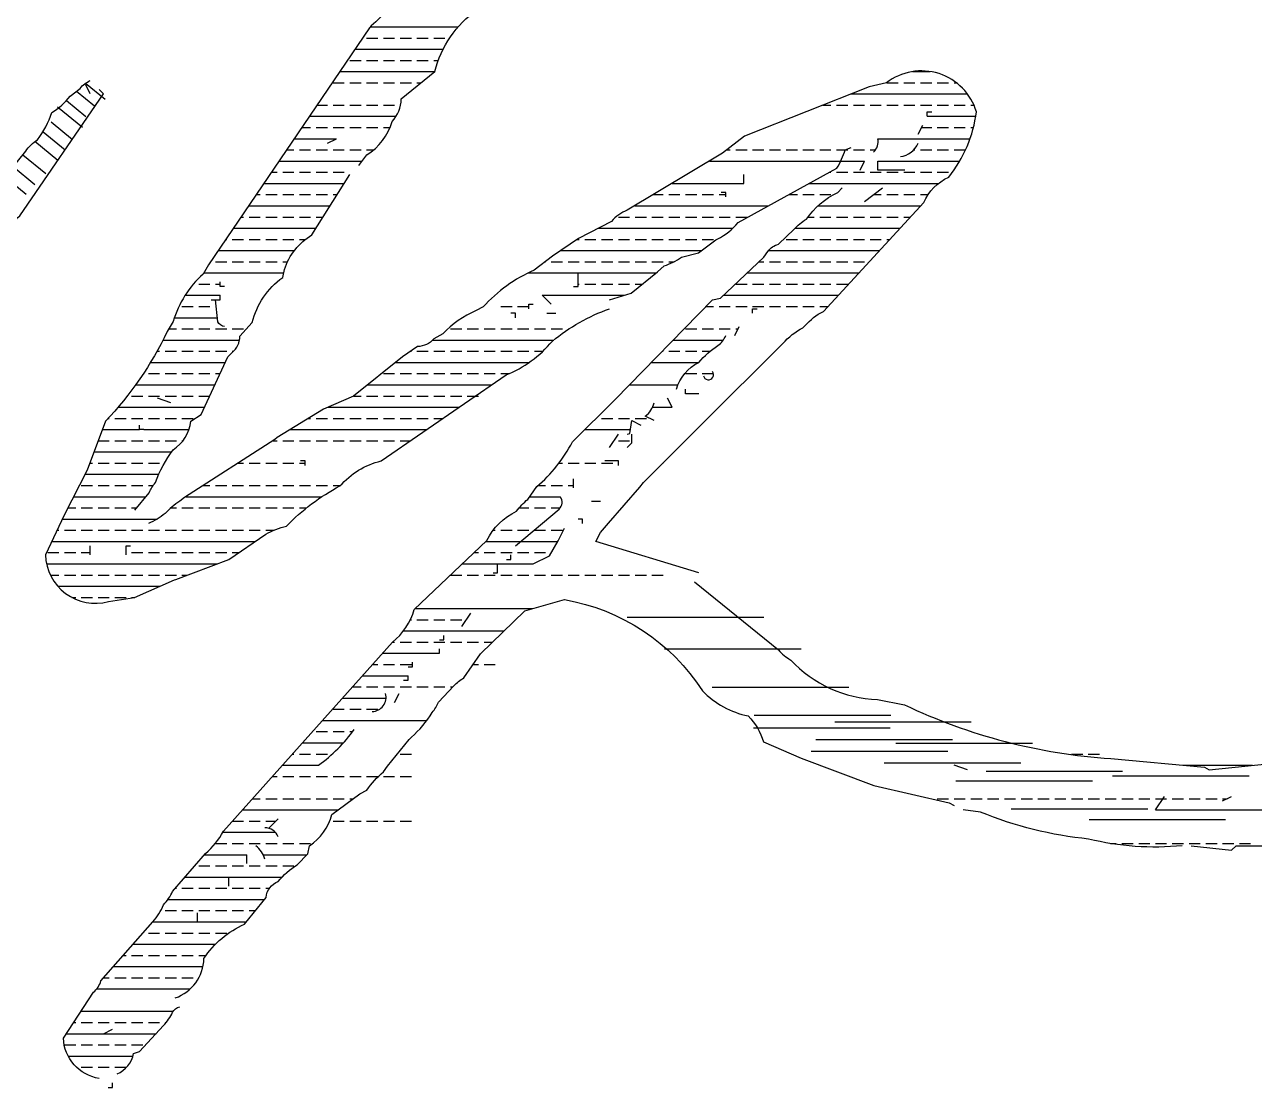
# Model space of a CAD drawing. Header units: millimetres. Extents: x 127 to 2034, y 513 to 812.
# Drawn here: x 1879.712 to 1882.459, y 550.826 to 553.201 of the extents above; entities that cross this region are included whole.
import ezdxf

# ---------------------------------------------------------------- set-up
doc = ezdxf.new("R2010")
doc.units = ezdxf.units.MM

msp = doc.modelspace()

# ---------------------------------------------------------------- linework, layer by layer
at = {"linetype": 'Continuous'}
for p, q in [((1880.4838, 553.1963), (1880.6803, 553.1963)), ((1880.4758, 553.1713), (1880.5008, 553.1713)), ((1880.5133, 553.1713), (1880.5383, 553.1713)), ((1880.5508, 553.1713), (1880.5758, 553.1713)), ((1880.5883, 553.1713), (1880.6133, 553.1713)), ((1880.6258, 553.1713), (1880.6508, 553.1713)), ((1880.4497, 553.1463), (1880.6468, 553.1463)), ((1880.4383, 553.1213), (1880.4633, 553.1213)), ((1880.4758, 553.1213), (1880.5008, 553.1213)), ((1880.5133, 553.1213), (1880.5383, 553.1213)), ((1880.5508, 553.1213), (1880.5758, 553.1213)), ((1880.5883, 553.1213), (1880.6133, 553.1213)), ((1880.6258, 553.1213), (1880.6359, 553.1213)), ((1880.4157, 553.0963), (1880.6283, 553.0963)), ((1881.6957, 553.0963), (1881.7353, 553.0963)), ((1879.828, 553.0527), (1879.8675, 553.0201)), ((1879.8481, 553.0705), (1879.8916, 553.0346)), ((1880.4008, 553.0713), (1880.4258, 553.0713)), ((1880.4383, 553.0713), (1880.4633, 553.0713)), ((1880.4758, 553.0713), (1880.5008, 553.0713)), ((1880.5133, 553.0713), (1880.5383, 553.0713)), ((1880.5508, 553.0713), (1880.5758, 553.0713)), ((1880.5883, 553.0713), (1880.5975, 553.0713)), ((1881.6383, 553.0713), (1881.6633, 553.0713)), ((1881.6758, 553.0713), (1881.7008, 553.0713)), ((1881.7133, 553.0713), (1881.7383, 553.0713)), ((1881.7508, 553.0713), (1881.7758, 553.0713)), ((1881.7883, 553.0713), (1881.7936, 553.0713)), ((1879.805, 553.0316), (1879.8482, 552.996)), ((1881.5582, 553.0463), (1881.8182, 553.0463)), ((1879.7854, 553.0177), (1879.8409, 552.9719)), ((1880.3648, 553.0213), (1880.3883, 553.0213)), ((1880.4008, 553.0213), (1880.4258, 553.0213)), ((1880.4383, 553.0213), (1880.4633, 553.0213)), ((1880.4758, 553.0213), (1880.5008, 553.0213)), ((1880.5133, 553.0213), (1880.5383, 553.0213)), ((1880.5508, 553.0213), (1880.5516, 553.0213)), ((1881.4949, 553.0213), (1881.5133, 553.0213)), ((1881.5258, 553.0213), (1881.5508, 553.0213)), ((1881.5633, 553.0213), (1881.5883, 553.0213)), ((1881.6008, 553.0213), (1881.6258, 553.0213)), ((1881.6383, 553.0213), (1881.6633, 553.0213)), ((1881.6758, 553.0213), (1881.7008, 553.0213)), ((1881.7133, 553.0213), (1881.7383, 553.0213)), ((1881.7508, 553.0213), (1881.7758, 553.0213)), ((1881.7883, 553.0213), (1881.8133, 553.0213)), ((1881.8258, 553.0213), (1881.8328, 553.0213)), ((1879.7709, 552.984), (1879.8184, 552.9448)), ((1880.3309, 552.9713), (1880.3508, 552.9713)), ((1880.3478, 552.9963), (1880.5417, 552.9963)), ((1880.3633, 552.9713), (1880.3883, 552.9713)), ((1880.4008, 552.9713), (1880.4258, 552.9713)), ((1880.4383, 552.9713), (1880.4633, 552.9713)), ((1880.4758, 552.9713), (1880.5008, 552.9713)), ((1880.5133, 552.9713), (1880.5281, 552.9713)), ((1881.7158, 552.9713), (1881.7383, 552.9713)), ((1881.7283, 552.9963), (1881.8368, 552.9963)), ((1881.7508, 552.9713), (1881.7758, 552.9713)), ((1881.7883, 552.9713), (1881.8133, 552.9713)), ((1881.8258, 552.9713), (1881.8316, 552.9713)), ((1879.7529, 552.962), (1879.8023, 552.9213)), ((1880.3139, 552.9463), (1880.4083, 552.9463)), ((1881.6183, 552.9463), (1881.824, 552.9463)), ((1879.7347, 552.9406), (1879.7863, 552.898)), ((1880.2969, 552.9213), (1880.3133, 552.9213)), ((1880.3258, 552.9213), (1880.3508, 552.9213)), ((1880.3633, 552.9213), (1880.3883, 552.9213)), ((1880.4008, 552.9213), (1880.4258, 552.9213)), ((1880.4383, 552.9213), (1880.4633, 552.9213)), ((1880.4758, 552.9213), (1880.4915, 552.9213)), ((1881.2804, 552.9213), (1881.2883, 552.9213)), ((1881.3008, 552.9213), (1881.3258, 552.9213)), ((1881.3383, 552.9213), (1881.3633, 552.9213)), ((1881.3758, 552.9213), (1881.4008, 552.9213)), ((1881.4133, 552.9213), (1881.4383, 552.9213)), ((1881.4508, 552.9213), (1881.4758, 552.9213)), ((1881.4883, 552.9213), (1881.5133, 552.9213)), ((1881.5258, 552.9213), (1881.5508, 552.9213)), ((1881.5633, 552.9213), (1881.5883, 552.9213)), ((1881.6008, 552.9213), (1881.6127, 552.9213)), ((1881.6981, 552.9213), (1881.7008, 552.9213)), ((1881.7133, 552.9213), (1881.7383, 552.9213)), ((1881.7508, 552.9213), (1881.7758, 552.9213)), ((1881.7883, 552.9213), (1881.8133, 552.9213)), ((1879.7079, 552.9103), (1879.7589, 552.8682)), ((1880.2799, 552.8963), (1880.4658, 552.8963)), ((1881.2416, 552.8963), (1881.5883, 552.8963)), ((1881.6183, 552.8963), (1881.8009, 552.8963)), ((1879.6683, 552.8614), (1879.7154, 552.8224)), ((1879.6865, 552.8839), (1879.7347, 552.8441)), ((1880.263, 552.8713), (1880.2758, 552.8713)), ((1880.2883, 552.8713), (1880.3133, 552.8713)), ((1880.3258, 552.8713), (1880.3508, 552.8713)), ((1880.3633, 552.8713), (1880.3883, 552.8713)), ((1880.4008, 552.8713), (1880.4258, 552.8713)), ((1881.5099, 552.8713), (1881.5133, 552.8713)), ((1881.5258, 552.8713), (1881.5508, 552.8713)), ((1881.5633, 552.8713), (1881.5883, 552.8713)), ((1881.6008, 552.8713), (1881.6258, 552.8713)), ((1881.6383, 552.8713), (1881.6633, 552.8713)), ((1881.6758, 552.8713), (1881.7008, 552.8713)), ((1881.7133, 552.8713), (1881.7383, 552.8713)), ((1881.7508, 552.8713), (1881.7758, 552.8713)), ((1880.246, 552.8463), (1880.4257, 552.8463)), ((1881.1583, 552.8463), (1881.3183, 552.8463)), ((1881.4646, 552.8463), (1881.7537, 552.8463)), ((1880.229, 552.8213), (1880.2383, 552.8213)), ((1880.2508, 552.8213), (1880.2758, 552.8213)), ((1880.2883, 552.8213), (1880.3133, 552.8213)), ((1880.3258, 552.8213), (1880.3508, 552.8213)), ((1880.3633, 552.8213), (1880.3883, 552.8213)), ((1880.4008, 552.8213), (1880.4099, 552.8213)), ((1881.1166, 552.8213), (1881.1383, 552.8213)), ((1881.1508, 552.8213), (1881.1758, 552.8213)), ((1881.1883, 552.8213), (1881.2133, 552.8213)), ((1881.2258, 552.8213), (1881.2508, 552.8213)), ((1881.2633, 552.8213), (1881.2783, 552.8213)), ((1881.4192, 552.8213), (1881.4383, 552.8213)), ((1881.4508, 552.8213), (1881.4758, 552.8213)), ((1881.4883, 552.8213), (1881.5133, 552.8213)), ((1881.6083, 552.8213), (1881.6258, 552.8213)), ((1881.6383, 552.8213), (1881.6633, 552.8213)), ((1881.6758, 552.8213), (1881.7008, 552.8213)), ((1881.7133, 552.8213), (1881.7305, 552.8213)), ((1880.212, 552.7963), (1880.3942, 552.7963)), ((1881.0749, 552.7963), (1881.3738, 552.7963)), ((1881.4844, 552.7963), (1881.7138, 552.7963)), ((1880.1951, 552.7713), (1880.2008, 552.7713)), ((1880.2133, 552.7713), (1880.2383, 552.7713)), ((1880.2508, 552.7713), (1880.2758, 552.7713)), ((1880.2883, 552.7713), (1880.3133, 552.7713)), ((1880.3258, 552.7713), (1880.3508, 552.7713)), ((1880.3633, 552.7713), (1880.3784, 552.7713)), ((1881.0383, 552.7713), (1881.0633, 552.7713)), ((1881.0758, 552.7713), (1881.1008, 552.7713)), ((1881.1133, 552.7713), (1881.1383, 552.7713)), ((1881.1508, 552.7713), (1881.1758, 552.7713)), ((1881.1883, 552.7713), (1881.2133, 552.7713)), ((1881.2258, 552.7713), (1881.2508, 552.7713)), ((1881.2633, 552.7713), (1881.2883, 552.7713)), ((1881.3008, 552.7713), (1881.3258, 552.7713)), ((1881.4619, 552.7713), (1881.4758, 552.7713)), ((1881.4883, 552.7713), (1881.5133, 552.7713)), ((1881.5258, 552.7713), (1881.5508, 552.7713)), ((1881.5633, 552.7713), (1881.5883, 552.7713)), ((1881.6008, 552.7713), (1881.6258, 552.7713)), ((1881.6383, 552.7713), (1881.6633, 552.7713)), ((1881.6758, 552.7713), (1881.6908, 552.7713)), ((1880.1781, 552.7463), (1880.3627, 552.7463)), ((1880.9941, 552.7463), (1881.2941, 552.7463)), ((1881.433, 552.7463), (1881.6677, 552.7463)), ((1880.1441, 552.6963), (1880.3145, 552.6963)), ((1880.1611, 552.7213), (1880.1633, 552.7213)), ((1880.1758, 552.7213), (1880.2008, 552.7213)), ((1880.2133, 552.7213), (1880.2383, 552.7213)), ((1880.2508, 552.7213), (1880.2758, 552.7213)), ((1880.2883, 552.7213), (1880.3133, 552.7213)), ((1880.3258, 552.7213), (1880.339, 552.7213)), ((1880.9093, 552.6963), (1881.2242, 552.6963)), ((1880.9463, 552.7213), (1880.9508, 552.7213)), ((1880.9633, 552.7213), (1880.9883, 552.7213)), ((1881.0008, 552.7213), (1881.0258, 552.7213)), ((1881.0383, 552.7213), (1881.0633, 552.7213)), ((1881.0758, 552.7213), (1881.1008, 552.7213)), ((1881.1133, 552.7213), (1881.1383, 552.7213)), ((1881.1508, 552.7213), (1881.1758, 552.7213)), ((1881.1883, 552.7213), (1881.2133, 552.7213)), ((1881.2258, 552.7213), (1881.2508, 552.7213)), ((1881.3738, 552.6963), (1881.6217, 552.6963)), ((1881.4133, 552.7213), (1881.4383, 552.7213)), ((1881.4508, 552.7213), (1881.4758, 552.7213)), ((1881.4883, 552.7213), (1881.5133, 552.7213)), ((1881.5258, 552.7213), (1881.5508, 552.7213)), ((1881.5633, 552.7213), (1881.5883, 552.7213)), ((1881.6008, 552.7213), (1881.6258, 552.7213)), ((1881.6383, 552.7213), (1881.6447, 552.7213)), ((1880.1383, 552.6713), (1880.1633, 552.6713)), ((1880.1758, 552.6713), (1880.2008, 552.6713)), ((1880.2133, 552.6713), (1880.2383, 552.6713)), ((1880.2508, 552.6713), (1880.2758, 552.6713)), ((1880.2883, 552.6713), (1880.2991, 552.6713)), ((1880.8747, 552.6713), (1880.8758, 552.6713)), ((1880.8883, 552.6713), (1880.9133, 552.6713)), ((1880.9258, 552.6713), (1880.9508, 552.6713)), ((1880.9633, 552.6713), (1880.9883, 552.6713)), ((1881.0008, 552.6713), (1881.0258, 552.6713)), ((1881.0383, 552.6713), (1881.0633, 552.6713)), ((1881.0758, 552.6713), (1881.1008, 552.6713)), ((1881.1133, 552.6713), (1881.1383, 552.6713)), ((1881.1508, 552.6713), (1881.1627, 552.6713)), ((1881.3526, 552.6713), (1881.3633, 552.6713)), ((1881.3758, 552.6713), (1881.4008, 552.6713)), ((1881.4133, 552.6713), (1881.4383, 552.6713)), ((1881.4508, 552.6713), (1881.4758, 552.6713)), ((1881.4883, 552.6713), (1881.5133, 552.6713)), ((1881.5258, 552.6713), (1881.5508, 552.6713)), ((1881.5633, 552.6713), (1881.5883, 552.6713)), ((1880.1122, 552.6463), (1880.2905, 552.6463)), ((1880.8371, 552.6463), (1881.1227, 552.6463)), ((1881.326, 552.6463), (1881.5756, 552.6463)), ((1880.1008, 552.6213), (1880.1258, 552.6213)), ((1880.1383, 552.6213), (1880.1483, 552.6213)), ((1880.9483, 552.6213), (1880.9508, 552.6213)), ((1880.9633, 552.6213), (1880.9883, 552.6213)), ((1881.0008, 552.6213), (1881.0258, 552.6213)), ((1881.0383, 552.6213), (1881.0633, 552.6213)), ((1881.0758, 552.6213), (1881.092, 552.6213)), ((1881.3008, 552.6213), (1881.3258, 552.6213)), ((1881.3383, 552.6213), (1881.3633, 552.6213)), ((1881.3758, 552.6213), (1881.4008, 552.6213)), ((1881.4133, 552.6213), (1881.4383, 552.6213)), ((1881.4508, 552.6213), (1881.4758, 552.6213)), ((1881.4883, 552.6213), (1881.5133, 552.6213)), ((1881.5258, 552.6213), (1881.5508, 552.6213)), ((1880.0702, 552.5963), (1880.1483, 552.5963)), ((1880.8683, 552.5963), (1881.0517, 552.5963)), ((1881.2727, 552.5963), (1881.5295, 552.5963)), ((1880.0633, 552.5713), (1880.0883, 552.5713)), ((1880.1008, 552.5713), (1880.1258, 552.5713)), ((1880.1383, 552.5713), (1880.1397, 552.5713)), ((1880.7758, 552.5713), (1880.8008, 552.5713)), ((1880.8133, 552.5713), (1880.8383, 552.5713)), ((1881.2336, 552.5713), (1881.2508, 552.5713)), ((1881.2633, 552.5713), (1881.2883, 552.5713)), ((1881.3008, 552.5713), (1881.3258, 552.5713)), ((1881.3383, 552.5713), (1881.3633, 552.5713)), ((1881.3758, 552.5713), (1881.4008, 552.5713)), ((1881.4133, 552.5713), (1881.4383, 552.5713)), ((1881.4508, 552.5713), (1881.4758, 552.5713)), ((1881.4883, 552.5713), (1881.5064, 552.5713)), ((1880.0464, 552.5463), (1880.1422, 552.5463)), ((1880.0339, 552.5213), (1880.0508, 552.5213)), ((1880.0633, 552.5213), (1880.0883, 552.5213)), ((1880.1008, 552.5213), (1880.1258, 552.5213)), ((1880.1383, 552.5213), (1880.1633, 552.5213)), ((1880.1758, 552.5213), (1880.2008, 552.5213)), ((1880.6633, 552.5213), (1880.6883, 552.5213)), ((1880.7008, 552.5213), (1880.7258, 552.5213)), ((1880.7383, 552.5213), (1880.7633, 552.5213)), ((1880.7758, 552.5213), (1880.8008, 552.5213)), ((1880.8133, 552.5213), (1880.8383, 552.5213)), ((1880.8508, 552.5213), (1880.8758, 552.5213)), ((1880.8883, 552.5213), (1880.9133, 552.5213)), ((1880.9258, 552.5213), (1880.9281, 552.5213)), ((1881.1883, 552.5213), (1881.2133, 552.5213)), ((1881.2258, 552.5213), (1881.2508, 552.5213)), ((1881.2633, 552.5213), (1881.2883, 552.5213)), ((1881.3008, 552.5213), (1881.3058, 552.5213)), ((1880.0208, 552.4963), (1880.1918, 552.4963)), ((1880.6234, 552.4963), (1880.8938, 552.4963)), ((1881.1603, 552.4963), (1881.2726, 552.4963)), ((1880.0074, 552.4713), (1880.0133, 552.4713)), ((1880.0258, 552.4713), (1880.0508, 552.4713)), ((1880.0633, 552.4713), (1880.0883, 552.4713)), ((1880.1008, 552.4713), (1880.1258, 552.4713)), ((1880.1383, 552.4713), (1880.1633, 552.4713)), ((1880.1758, 552.4713), (1880.1784, 552.4713)), ((1880.5742, 552.4713), (1880.5758, 552.4713)), ((1880.5883, 552.4713), (1880.6133, 552.4713)), ((1880.6258, 552.4713), (1880.6508, 552.4713)), ((1880.6633, 552.4713), (1880.6883, 552.4713)), ((1880.7008, 552.4713), (1880.7258, 552.4713)), ((1880.7383, 552.4713), (1880.7633, 552.4713)), ((1880.7758, 552.4713), (1880.8008, 552.4713)), ((1880.8133, 552.4713), (1880.8383, 552.4713)), ((1880.8508, 552.4713), (1880.8696, 552.4713)), ((1881.1358, 552.4713), (1881.1383, 552.4713)), ((1881.1508, 552.4713), (1881.1758, 552.4713)), ((1881.1883, 552.4713), (1881.2133, 552.4713)), ((1881.2258, 552.4713), (1881.2431, 552.4713)), ((1879.9883, 552.4213), (1880.0133, 552.4213)), ((1879.9928, 552.4463), (1880.16, 552.4463)), ((1880.0258, 552.4213), (1880.0508, 552.4213)), ((1880.0633, 552.4213), (1880.0883, 552.4213)), ((1880.1008, 552.4213), (1880.1258, 552.4213)), ((1880.1383, 552.4213), (1880.1484, 552.4213)), ((1880.5133, 552.4213), (1880.5383, 552.4213)), ((1880.5403, 552.4463), (1880.8389, 552.4463)), ((1880.5508, 552.4213), (1880.5758, 552.4213)), ((1880.5883, 552.4213), (1880.6133, 552.4213)), ((1880.6258, 552.4213), (1880.6508, 552.4213)), ((1880.6633, 552.4213), (1880.6883, 552.4213)), ((1880.7008, 552.4213), (1880.7258, 552.4213)), ((1880.7383, 552.4213), (1880.7633, 552.4213)), ((1880.7758, 552.4213), (1880.7943, 552.4213)), ((1881.1114, 552.4463), (1881.2183, 552.4463)), ((1881.1883, 552.4213), (1881.2133, 552.4213)), ((1881.2258, 552.4213), (1881.2506, 552.4213)), ((1879.9598, 552.3963), (1880.1368, 552.3963)), ((1880.4783, 552.3963), (1880.7553, 552.3963)), ((1881.0625, 552.3963), (1881.1716, 552.3963)), ((1879.9508, 552.3713), (1879.9758, 552.3713)), ((1879.9883, 552.3713), (1880.0133, 552.3713)), ((1880.0258, 552.3713), (1880.0508, 552.3713)), ((1880.0633, 552.3713), (1880.0883, 552.3713)), ((1880.1008, 552.3713), (1880.1252, 552.3713)), ((1880.4474, 552.3713), (1880.4633, 552.3713)), ((1880.4758, 552.3713), (1880.5008, 552.3713)), ((1880.5133, 552.3713), (1880.5383, 552.3713)), ((1880.5508, 552.3713), (1880.5758, 552.3713)), ((1880.5883, 552.3713), (1880.6133, 552.3713)), ((1880.6258, 552.3713), (1880.6508, 552.3713)), ((1880.6633, 552.3713), (1880.6883, 552.3713)), ((1880.7008, 552.3713), (1880.7258, 552.3713)), ((1879.9208, 552.3463), (1880.1137, 552.3463)), ((1880.3902, 552.3463), (1880.6826, 552.3463)), ((1881.1149, 552.3463), (1881.1583, 552.3463)), ((1879.8988, 552.3213), (1879.9008, 552.3213)), ((1879.9133, 552.3213), (1879.9383, 552.3213)), ((1879.9508, 552.3213), (1879.9758, 552.3213)), ((1879.9883, 552.3213), (1880.0133, 552.3213)), ((1880.0258, 552.3213), (1880.0508, 552.3213)), ((1880.0633, 552.3213), (1880.0883, 552.3213)), ((1880.3459, 552.3213), (1880.3508, 552.3213)), ((1880.3633, 552.3213), (1880.3883, 552.3213)), ((1880.4008, 552.3213), (1880.4258, 552.3213)), ((1880.4383, 552.3213), (1880.4633, 552.3213)), ((1880.4758, 552.3213), (1880.5008, 552.3213)), ((1880.5133, 552.3213), (1880.5383, 552.3213)), ((1880.5508, 552.3213), (1880.5758, 552.3213)), ((1880.5883, 552.3213), (1880.6133, 552.3213)), ((1880.6258, 552.3213), (1880.6463, 552.3213)), ((1880.9883, 552.3213), (1880.9883, 552.3213)), ((1881.0008, 552.3213), (1881.0258, 552.3213)), ((1881.0383, 552.3213), (1881.0633, 552.3213)), ((1881.0758, 552.3213), (1881.1008, 552.3213)), ((1879.8858, 552.2963), (1879.9683, 552.2963)), ((1879.9783, 552.2963), (1880.0789, 552.2963)), ((1880.3047, 552.2963), (1880.61, 552.2963)), ((1880.9633, 552.2963), (1881.0651, 552.2963)), ((1879.8763, 552.2713), (1879.9008, 552.2713)), ((1879.9133, 552.2713), (1879.9383, 552.2713)), ((1879.9508, 552.2713), (1879.9758, 552.2713)), ((1879.9883, 552.2713), (1880.0133, 552.2713)), ((1880.0258, 552.2713), (1880.0508, 552.2713)), ((1880.0633, 552.2713), (1880.0656, 552.2713)), ((1880.2669, 552.2713), (1880.2758, 552.2713)), ((1880.2883, 552.2713), (1880.3133, 552.2713)), ((1880.3258, 552.2713), (1880.3508, 552.2713)), ((1880.3633, 552.2713), (1880.3883, 552.2713)), ((1880.4008, 552.2713), (1880.4258, 552.2713)), ((1880.4383, 552.2713), (1880.4633, 552.2713)), ((1880.4758, 552.2713), (1880.5008, 552.2713)), ((1880.5133, 552.2713), (1880.5383, 552.2713)), ((1880.5508, 552.2713), (1880.5737, 552.2713)), ((1881.0383, 552.2713), (1881.0633, 552.2713)), ((1879.8668, 552.2463), (1880.0397, 552.2463)), ((1879.8573, 552.2213), (1879.8633, 552.2213)), ((1879.8758, 552.2213), (1879.9008, 552.2213)), ((1879.9133, 552.2213), (1879.9383, 552.2213)), ((1879.9508, 552.2213), (1879.9758, 552.2213)), ((1879.9883, 552.2213), (1880.0133, 552.2213)), ((1880.1891, 552.2213), (1880.2008, 552.2213)), ((1880.2133, 552.2213), (1880.2383, 552.2213)), ((1880.2508, 552.2213), (1880.2758, 552.2213)), ((1880.2883, 552.2213), (1880.3133, 552.2213)), ((1880.3258, 552.2213), (1880.3383, 552.2213)), ((1880.9056, 552.2213), (1880.9133, 552.2213)), ((1880.9258, 552.2213), (1880.9508, 552.2213)), ((1880.9633, 552.2213), (1880.9883, 552.2213)), ((1881.0008, 552.2213), (1881.0258, 552.2213)), ((1881.1376, 552.2213), (1881.1383, 552.2213)), ((1879.8467, 552.1963), (1880.0115, 552.1963)), ((1879.8212, 552.1463), (1879.9829, 552.1463)), ((1879.8383, 552.1713), (1879.8633, 552.1713)), ((1879.8758, 552.1713), (1879.9008, 552.1713)), ((1879.9133, 552.1713), (1879.9383, 552.1713)), ((1879.9508, 552.1713), (1879.9758, 552.1713)), ((1879.9883, 552.1713), (1879.9989, 552.1713)), ((1880.0724, 552.1463), (1880.3757, 552.1463)), ((1880.1113, 552.1713), (1880.1258, 552.1713)), ((1880.1383, 552.1713), (1880.1633, 552.1713)), ((1880.1758, 552.1713), (1880.2008, 552.1713)), ((1880.2133, 552.1713), (1880.2383, 552.1713)), ((1880.2508, 552.1713), (1880.2758, 552.1713)), ((1880.2883, 552.1713), (1880.3133, 552.1713)), ((1880.3258, 552.1713), (1880.3508, 552.1713)), ((1880.3633, 552.1713), (1880.3883, 552.1713)), ((1880.4008, 552.1713), (1880.4171, 552.1713)), ((1880.8404, 552.1463), (1880.9083, 552.1463)), ((1880.8587, 552.1713), (1880.8758, 552.1713)), ((1880.8883, 552.1713), (1880.9133, 552.1713)), ((1880.9258, 552.1713), (1880.9383, 552.1713)), ((1879.8084, 552.1213), (1879.8258, 552.1213)), ((1879.8383, 552.1213), (1879.8633, 552.1213)), ((1879.8758, 552.1213), (1879.9008, 552.1213)), ((1879.9133, 552.1213), (1879.9383, 552.1213)), ((1879.9508, 552.1213), (1879.9624, 552.1213)), ((1880.0385, 552.1213), (1880.0508, 552.1213)), ((1880.0633, 552.1213), (1880.0883, 552.1213)), ((1880.1008, 552.1213), (1880.1258, 552.1213)), ((1880.1383, 552.1213), (1880.1633, 552.1213)), ((1880.1758, 552.1213), (1880.2008, 552.1213)), ((1880.2133, 552.1213), (1880.2383, 552.1213)), ((1880.2508, 552.1213), (1880.2758, 552.1213)), ((1880.2883, 552.1213), (1880.3133, 552.1213)), ((1880.3258, 552.1213), (1880.3413, 552.1213)), ((1880.8164, 552.1213), (1880.8383, 552.1213)), ((1880.8508, 552.1213), (1880.8758, 552.1213)), ((1880.8883, 552.1213), (1880.9081, 552.1213)), ((1879.796, 552.0963), (1880.0079, 552.0963)), ((1879.7842, 552.0713), (1879.7883, 552.0713)), ((1879.8008, 552.0713), (1879.8258, 552.0713)), ((1879.8383, 552.0713), (1879.8633, 552.0713)), ((1879.8758, 552.0713), (1879.9008, 552.0713)), ((1879.9133, 552.0713), (1879.9383, 552.0713)), ((1879.9508, 552.0713), (1879.9758, 552.0713)), ((1879.9883, 552.0713), (1880.0133, 552.0713)), ((1880.0258, 552.0713), (1880.0508, 552.0713)), ((1880.0633, 552.0713), (1880.0883, 552.0713)), ((1880.1008, 552.0713), (1880.1258, 552.0713)), ((1880.1383, 552.0713), (1880.1633, 552.0713)), ((1880.1758, 552.0713), (1880.2008, 552.0713)), ((1880.2133, 552.0713), (1880.2383, 552.0713)), ((1880.2508, 552.0713), (1880.2686, 552.0713)), ((1880.7586, 552.0713), (1880.7633, 552.0713)), ((1880.7758, 552.0713), (1880.8008, 552.0713)), ((1880.8133, 552.0713), (1880.8383, 552.0713)), ((1880.8508, 552.0713), (1880.8758, 552.0713)), ((1880.8883, 552.0713), (1880.9133, 552.0713)), ((1879.7724, 552.0463), (1880.2268, 552.0463)), ((1880.7422, 552.0463), (1880.9029, 552.0463)), ((1879.7633, 552.0213), (1879.7883, 552.0213)), ((1879.8008, 552.0213), (1879.8258, 552.0213)), ((1879.8383, 552.0213), (1879.8583, 552.0213)), ((1879.9383, 552.0213), (1879.9383, 552.0213)), ((1879.9508, 552.0213), (1879.9758, 552.0213)), ((1879.9883, 552.0213), (1880.0133, 552.0213)), ((1880.0258, 552.0213), (1880.0508, 552.0213)), ((1880.0633, 552.0213), (1880.0883, 552.0213)), ((1880.1008, 552.0213), (1880.1258, 552.0213)), ((1880.1383, 552.0213), (1880.1633, 552.0213)), ((1880.1758, 552.0213), (1880.1902, 552.0213)), ((1880.7159, 552.0213), (1880.7258, 552.0213)), ((1880.7383, 552.0213), (1880.7633, 552.0213)), ((1880.7758, 552.0213), (1880.8008, 552.0213)), ((1880.8133, 552.0213), (1880.8383, 552.0213)), ((1880.8508, 552.0213), (1880.8758, 552.0213)), ((1880.8883, 552.0213), (1880.8883, 552.0213)), ((1879.7607, 551.9963), (1880.1417, 551.9963)), ((1880.6896, 551.9963), (1880.8483, 551.9963)), ((1879.7693, 551.9713), (1879.7883, 551.9713)), ((1879.8008, 551.9713), (1879.8258, 551.9713)), ((1879.8383, 551.9713), (1879.8633, 551.9713)), ((1879.8758, 551.9713), (1879.9008, 551.9713)), ((1879.9133, 551.9713), (1879.9383, 551.9713)), ((1879.9508, 551.9713), (1879.9758, 551.9713)), ((1879.9883, 551.9713), (1880.0133, 551.9713)), ((1880.0258, 551.9713), (1880.0508, 551.9713)), ((1880.0633, 551.9713), (1880.0752, 551.9713)), ((1880.6633, 551.9713), (1880.6883, 551.9713)), ((1880.7008, 551.9713), (1880.7258, 551.9713)), ((1880.7383, 551.9713), (1880.7633, 551.9713)), ((1880.7758, 551.9713), (1880.8008, 551.9713)), ((1880.8133, 551.9713), (1880.8383, 551.9713)), ((1880.8508, 551.9713), (1880.8758, 551.9713)), ((1880.8883, 551.9713), (1880.9133, 551.9713)), ((1880.9258, 551.9713), (1880.9508, 551.9713)), ((1880.9633, 551.9713), (1880.9883, 551.9713)), ((1881.0008, 551.9713), (1881.0258, 551.9713)), ((1881.0383, 551.9713), (1881.0633, 551.9713)), ((1881.0758, 551.9713), (1881.1008, 551.9713)), ((1881.1133, 551.9713), (1881.1383, 551.9713)), ((1879.7858, 551.9463), (1880.0145, 551.9463)), ((1879.8174, 551.9213), (1879.8258, 551.9213)), ((1879.8383, 551.9213), (1879.8633, 551.9213)), ((1879.8758, 551.9213), (1879.9008, 551.9213)), ((1879.9133, 551.9213), (1879.9383, 551.9213)), ((1879.9508, 551.9213), (1879.9578, 551.9213)), ((1880.5735, 551.8713), (1880.5758, 551.8713)), ((1880.5844, 551.8963), (1880.8464, 551.8963)), ((1880.5883, 551.8713), (1880.6133, 551.8713)), ((1880.6258, 551.8713), (1880.6508, 551.8713)), ((1880.6633, 551.8713), (1880.6883, 551.8713)), ((1881.0582, 551.8771), (1881.3635, 551.8771)), ((1880.558, 551.8463), (1880.7828, 551.8463)), ((1880.5333, 551.8213), (1880.5383, 551.8213)), ((1880.5508, 551.8213), (1880.5758, 551.8213)), ((1880.5883, 551.8213), (1880.6133, 551.8213)), ((1880.6258, 551.8213), (1880.6508, 551.8213)), ((1880.6633, 551.8213), (1880.6883, 551.8213)), ((1880.7008, 551.8213), (1880.7258, 551.8213)), ((1880.7383, 551.8213), (1880.757, 551.8213)), ((1880.5109, 551.7963), (1880.6083, 551.7963)), ((1881.1416, 551.8062), (1881.447, 551.8062)), ((1880.4886, 551.7713), (1880.5008, 551.7713)), ((1880.5133, 551.7713), (1880.5383, 551.7713)), ((1880.5508, 551.7713), (1880.5758, 551.7713)), ((1880.7138, 551.7713), (1880.7258, 551.7713)), ((1880.7383, 551.7713), (1880.7633, 551.7713)), ((1880.4663, 551.7463), (1880.5683, 551.7463)), ((1880.4439, 551.7213), (1880.4633, 551.7213)), ((1880.4758, 551.7213), (1880.5008, 551.7213)), ((1880.5133, 551.7213), (1880.5383, 551.7213)), ((1880.5508, 551.7213), (1880.5758, 551.7213)), ((1880.5883, 551.7213), (1880.6133, 551.7213)), ((1880.6258, 551.7213), (1880.6508, 551.7213)), ((1880.6633, 551.7213), (1880.6684, 551.7213)), ((1881.2481, 551.7207), (1881.5534, 551.7207)), ((1880.4216, 551.6963), (1880.5192, 551.6963)), ((1880.4008, 551.6713), (1880.4258, 551.6713)), ((1880.4383, 551.6713), (1880.4633, 551.6713)), ((1880.4758, 551.6713), (1880.5008, 551.6713)), ((1881.342, 551.6582), (1881.6474, 551.6582)), ((1880.3769, 551.6463), (1880.6103, 551.6463)), ((1881.3401, 551.63), (1881.6454, 551.63)), ((1881.5216, 551.6431), (1881.8269, 551.6431)), ((1880.3322, 551.5963), (1880.424, 551.5963)), ((1880.3633, 551.6213), (1880.3883, 551.6213)), ((1880.4008, 551.6213), (1880.4258, 551.6213)), ((1880.4383, 551.6213), (1880.4446, 551.6213)), ((1881.4798, 551.604), (1881.7851, 551.604)), ((1881.6584, 551.5958), (1881.9637, 551.5958)), ((1880.3099, 551.5713), (1880.3133, 551.5713)), ((1880.3258, 551.5713), (1880.3508, 551.5713)), ((1880.3633, 551.5713), (1880.3883, 551.5713)), ((1880.5508, 551.5713), (1880.5758, 551.5713)), ((1881.469, 551.5774), (1881.7743, 551.5774)), ((1882.0508, 551.5713), (1882.0758, 551.5713)), ((1882.0883, 551.5713), (1882.1133, 551.5713)), ((1880.2876, 551.5463), (1880.3683, 551.5463)), ((1881.6322, 551.5518), (1881.9375, 551.5518)), ((1882.3004, 551.5463), (1882.4554, 551.5463)), ((1880.2652, 551.5213), (1880.2758, 551.5213)), ((1880.2883, 551.5213), (1880.3133, 551.5213)), ((1880.3258, 551.5213), (1880.3508, 551.5213)), ((1880.3633, 551.5213), (1880.3883, 551.5213)), ((1880.4008, 551.5213), (1880.4258, 551.5213)), ((1880.4383, 551.5213), (1880.4633, 551.5213)), ((1880.4758, 551.5213), (1880.5008, 551.5213)), ((1880.5133, 551.5213), (1880.5383, 551.5213)), ((1880.5508, 551.5213), (1880.5758, 551.5213)), ((1881.8597, 551.5331), (1882.165, 551.5331)), ((1882.1424, 551.5222), (1882.4477, 551.5222)), ((1881.7925, 551.5117), (1882.0978, 551.5117)), ((1880.2205, 551.4713), (1880.2383, 551.4713)), ((1880.2508, 551.4713), (1880.2758, 551.4713)), ((1880.2883, 551.4713), (1880.3133, 551.4713)), ((1880.3258, 551.4713), (1880.3508, 551.4713)), ((1880.3633, 551.4713), (1880.3883, 551.4713)), ((1880.4008, 551.4713), (1880.4258, 551.4713)), ((1880.4383, 551.4713), (1880.4454, 551.4713)), ((1881.7508, 551.4713), (1881.7758, 551.4713)), ((1881.7883, 551.4713), (1881.8133, 551.4713)), ((1881.8258, 551.4713), (1881.8508, 551.4713)), ((1881.8633, 551.4713), (1881.8883, 551.4713)), ((1881.9008, 551.4713), (1881.9258, 551.4713)), ((1881.9383, 551.4713), (1881.9633, 551.4713)), ((1881.9758, 551.4713), (1882.0008, 551.4713)), ((1882.0133, 551.4713), (1882.0383, 551.4713)), ((1882.0508, 551.4713), (1882.0758, 551.4713)), ((1882.0883, 551.4713), (1882.1133, 551.4713)), ((1882.1258, 551.4713), (1882.1508, 551.4713)), ((1882.1633, 551.4713), (1882.1883, 551.4713)), ((1882.2008, 551.4713), (1882.2258, 551.4713)), ((1882.2383, 551.4713), (1882.2633, 551.4713)), ((1882.2758, 551.4713), (1882.3008, 551.4713)), ((1882.3133, 551.4713), (1882.3383, 551.4713)), ((1882.3508, 551.4713), (1882.3758, 551.4713)), ((1882.3883, 551.4713), (1882.3983, 551.4713)), ((1880.1982, 551.4463), (1880.4117, 551.4463)), ((1881.9161, 551.4486), (1882.2215, 551.4486)), ((1882.2383, 551.4463), (1882.5333, 551.4463)), ((1880.1759, 551.4213), (1880.2008, 551.4213)), ((1880.2133, 551.4213), (1880.2383, 551.4213)), ((1880.2508, 551.4213), (1880.2733, 551.4213)), ((1880.4008, 551.4213), (1880.4258, 551.4213)), ((1880.4383, 551.4213), (1880.4633, 551.4213)), ((1880.4758, 551.4213), (1880.5008, 551.4213)), ((1880.5133, 551.4213), (1880.5383, 551.4213)), ((1880.5508, 551.4213), (1880.5758, 551.4213)), ((1882.0898, 551.425), (1882.3951, 551.425)), ((1880.1544, 551.3963), (1880.2719, 551.3963)), ((1880.1383, 551.3713), (1880.1633, 551.3713)), ((1880.1758, 551.3713), (1880.2008, 551.3713)), ((1880.2133, 551.3713), (1880.2383, 551.3713)), ((1880.2508, 551.3713), (1880.2758, 551.3713)), ((1880.2883, 551.3713), (1880.3133, 551.3713)), ((1880.3258, 551.3713), (1880.3508, 551.3713)), ((1882.1375, 551.3713), (1882.1508, 551.3713)), ((1882.1633, 551.3713), (1882.1883, 551.3713)), ((1882.2008, 551.3713), (1882.2258, 551.3713)), ((1882.2383, 551.3713), (1882.2633, 551.3713)), ((1882.2758, 551.3713), (1882.3008, 551.3713)), ((1882.3133, 551.3713), (1882.3383, 551.3713)), ((1882.3508, 551.3713), (1882.3758, 551.3713)), ((1882.3883, 551.3713), (1882.4133, 551.3713)), ((1882.4258, 551.3713), (1882.4508, 551.3713)), ((1880.1008, 551.3213), (1880.1258, 551.3213)), ((1880.1136, 551.3463), (1880.2083, 551.3463)), ((1880.1383, 551.3213), (1880.1633, 551.3213)), ((1880.1758, 551.3213), (1880.2008, 551.3213)), ((1880.2133, 551.3213), (1880.2383, 551.3213)), ((1880.2445, 551.3463), (1880.3423, 551.3463)), ((1880.2508, 551.3213), (1880.2758, 551.3213)), ((1880.2883, 551.3213), (1880.3133, 551.3213)), ((1880.0701, 551.2963), (1880.1683, 551.2963)), ((1880.1883, 551.2963), (1880.287, 551.2963)), ((1880.0484, 551.2713), (1880.0508, 551.2713)), ((1880.0633, 551.2713), (1880.0883, 551.2713)), ((1880.1008, 551.2713), (1880.1258, 551.2713)), ((1880.1383, 551.2713), (1880.1633, 551.2713)), ((1880.1758, 551.2713), (1880.2008, 551.2713)), ((1880.2133, 551.2713), (1880.2383, 551.2713)), ((1880.2508, 551.2713), (1880.2587, 551.2713)), ((1880.0318, 551.2463), (1880.2476, 551.2463)), ((1880.0258, 551.2213), (1880.0508, 551.2213)), ((1880.0633, 551.2213), (1880.0883, 551.2213)), ((1880.1008, 551.2213), (1880.1258, 551.2213)), ((1880.1383, 551.2213), (1880.1633, 551.2213)), ((1880.1758, 551.2213), (1880.2008, 551.2213)), ((1880.2133, 551.2213), (1880.2275, 551.2213)), ((1879.9983, 551.1963), (1880.2073, 551.1963)), ((1879.9883, 551.1713), (1880.0133, 551.1713)), ((1880.0258, 551.1713), (1880.0508, 551.1713)), ((1880.0633, 551.1713), (1880.0883, 551.1713)), ((1880.1008, 551.1713), (1880.1258, 551.1713)), ((1880.1383, 551.1713), (1880.1633, 551.1713)), ((1879.9543, 551.1463), (1880.1382, 551.1463)), ((1879.9324, 551.1213), (1879.9383, 551.1213)), ((1879.9508, 551.1213), (1879.9758, 551.1213)), ((1879.9883, 551.1213), (1880.0133, 551.1213)), ((1880.0258, 551.1213), (1880.0508, 551.1213)), ((1880.0633, 551.1213), (1880.0883, 551.1213)), ((1880.1008, 551.1213), (1880.1171, 551.1213)), ((1879.9104, 551.0963), (1880.1102, 551.0963)), ((1879.8728, 551.0463), (1880.0817, 551.0463)), ((1879.8884, 551.0713), (1879.9008, 551.0713)), ((1879.9133, 551.0713), (1879.9383, 551.0713)), ((1879.9508, 551.0713), (1879.9758, 551.0713)), ((1879.9883, 551.0713), (1880.0133, 551.0713)), ((1880.0258, 551.0713), (1880.0508, 551.0713)), ((1880.0633, 551.0713), (1880.0883, 551.0713)), ((1880.1008, 551.0713), (1880.101, 551.0713)), ((1879.8378, 550.9963), (1880.0435, 550.9963)), ((1879.8213, 550.9713), (1879.8258, 550.9713)), ((1879.8383, 550.9713), (1879.8633, 550.9713)), ((1879.8758, 550.9713), (1879.9008, 550.9713)), ((1879.9133, 550.9713), (1879.9383, 550.9713)), ((1879.9508, 550.9713), (1879.9758, 550.9713)), ((1879.9883, 550.9713), (1880.0133, 550.9713)), ((1880.0258, 550.9713), (1880.0281, 550.9713)), ((1879.8048, 550.9463), (1880.0055, 550.9463)), ((1879.8008, 550.9213), (1879.8258, 550.9213)), ((1879.8383, 550.9213), (1879.8633, 550.9213)), ((1879.8758, 550.9213), (1879.9008, 550.9213)), ((1879.9133, 550.9213), (1879.9383, 550.9213)), ((1879.9508, 550.9213), (1879.9758, 550.9213)), ((1879.8089, 550.8963), (1879.9538, 550.8963)), ((1879.8383, 550.8713), (1879.8633, 550.8713)), ((1879.8758, 550.8713), (1879.9008, 550.8713)), ((1879.9133, 550.8713), (1879.9383, 550.8713))]:
    msp.add_line(p, q, dxfattribs=at)
at = {"color": 7, "linetype": 'Continuous'}
for points in [[(1880.4583, 552.8863), (1880.4763, 552.9103, 0.187026), (1880.5328, 552.9848, 0.192083), (1880.553, 553.0351), (1880.6283, 553.0963, -0.179127), (1880.7223, 553.2343, -0.144419), (1880.8038, 553.3578), (1880.8213, 553.4053), (1880.8458, 553.4488), (1880.8603, 553.4623, 0.14751), (1880.9583, 553.6463)], [(1880.5243, 553.2383, -0.068666), (1880.4858, 553.1988), (1880.4823, 553.1943), (1880.1228, 552.6648), (1880.1108, 552.6438, 0.141693), (1880.0438, 552.5378), (1880.0303, 552.5153, -0.076695), (1879.8928, 552.3148), (1879.8513, 552.2053), (1879.8003, 552.1053), (1879.7583, 552.0163, 0.484125), (1879.8989, 551.9121), (1879.9575, 551.9211), (1880.0463, 551.9603), (1880.0494, 551.9616), (1880.1683, 552.0063), (1880.2503, 552.0623, -0.066058), (1880.2968, 552.0808, -0.079771), (1880.4163, 552.1703, -0.152557), (1880.5083, 552.2263), (1880.7873, 552.4183, 0.122703), (1880.8908, 552.4938, -0.085843), (1881.0183, 552.5663)], [(1881.2183, 551.9763), (1880.9883, 552.0463), (1880.9983, 552.0663), (1881.0163, 552.0873), (1881.0863, 552.1673), (1881.0943, 552.1783), (1881.2258, 552.3088), (1881.4058, 552.4888, -0.093732), (1881.4508, 552.5238), (1881.4558, 552.5288, -0.098305), (1881.4963, 552.5603), (1881.7208, 552.8038, -0.179724), (1881.7763, 552.8603, 0.137845), (1881.8383, 553.0063, 0.527247), (1881.6371, 553.071), (1881.599, 553.0624), (1881.3203, 552.9523), (1881.2708, 552.9138), (1881.0583, 552.7863, 0.134409), (1881.0233, 552.7613), (1880.9493, 552.7233), (1880.8908, 552.6838), (1880.8503, 552.6523, 0.10931), (1880.7363, 552.5703), (1880.7203, 552.5623, 0.099009), (1880.6463, 552.5103), (1880.6258, 552.4988, -0.209108), (1880.5898, 552.4818), (1880.5558, 552.4588), (1880.4468, 552.3708), (1880.3798, 552.3418), (1880.2758, 552.2788), (1880.2708, 552.2738), (1880.0693, 552.1443), (1880.0583, 552.1363, 0.06429), (1880.0258, 552.1088, -0.070331), (1879.9883, 552.0863)], [(1879.3583, 552.4863), (1879.3783, 552.4963, -0.072749), (1879.3903, 552.5153, -0.122399), (1879.4158, 552.5488), (1879.7143, 552.9183, -0.109257), (1879.7408, 552.9438, 0.075946), (1879.7728, 553.0048, 0.08429), (1879.8133, 553.0413), (1879.8358, 553.0588, -0.123106), (1879.8583, 553.0763)], [(1879.4583, 551.7563, -0.177948), (1879.4321, 551.8771, -0.069999), (1879.4137, 552.0359, 0.171552), (1879.3783, 552.1263), (1879.3923, 552.1643), (1879.3983, 552.1663), (1879.3883, 552.2863), (1879.4323, 552.3843), (1879.4583, 552.4263, 0.120534), (1879.5123, 552.4943, 0.074583), (1879.5323, 552.5243), (1879.5458, 552.5388, 0.093343), (1879.5723, 552.5843), (1879.6003, 552.6153, -0.072848), (1879.6138, 552.6378, -0.141315), (1879.6533, 552.7113, -0.071442), (1879.6758, 552.7388), (1879.6863, 552.7573, -0.069431), (1879.7008, 552.7738), (1879.8883, 553.0463), (1879.8783, 553.0563)], [(1881.6083, 552.9163, 0.256569), (1881.6183, 552.9463)], [(1881.0183, 552.5863), (1881.0668, 552.6008), (1881.1258, 552.6488), (1881.1403, 552.6623, 0.085208), (1881.1794, 552.6816), (1881.2171, 552.691), (1881.2563, 552.7203), (1881.2603, 552.7223, 0.100749), (1881.3058, 552.7588), (1881.5263, 552.8803, 0.065031), (1881.5452, 552.9217), (1881.5583, 552.9263)], [(1881.6683, 552.9063, 0.261292), (1881.7083, 552.9363)], [(1879.9583, 552.1163), (1879.9903, 552.1553, -0.072848), (1880.0038, 552.1778, -0.064607), (1880.0433, 552.2513, 0.236266), (1880.0828, 552.3148), (1880.1063, 552.3303), (1880.1658, 552.4588), (1880.1758, 552.4688, 0.209108), (1880.1928, 552.5048), (1880.2203, 552.5353, -0.176952), (1880.2883, 552.6363), (1880.2923, 552.6543, -0.176453), (1880.3533, 552.7313), (1880.4383, 552.8663)], [(1879.8783, 550.8463, -0.356691), (1879.7983, 550.9363), (1879.8658, 551.0388, 0.136579), (1879.8823, 551.0643), (1879.9983, 551.1963, 0.082149), (1880.0223, 551.2343, 0.074583), (1880.0423, 551.2643), (1880.1158, 551.3488, 0.09406), (1880.1558, 551.3988), (1880.5333, 551.8213, 0.157475), (1880.5823, 551.8943), (1880.7443, 552.0483, -0.166597), (1880.8108, 552.1138, -0.079358), (1880.8363, 552.1403), (1880.8558, 552.1688, 0.096713), (1880.9358, 552.2688), (1881.0308, 552.3638), (1881.2483, 552.5863), (1881.2663, 552.5903), (1881.3633, 552.6813), (1881.3723, 552.6943, -0.186795), (1881.3963, 552.7103), (1881.4308, 552.7438, -0.082763), (1881.4583, 552.7663, -0.128375), (1881.5283, 552.8263), (1881.5383, 552.8363)], [(1880.1583, 552.5263, -0.230948), (1880.1431, 552.5372), (1880.1383, 552.5863)], [(1881.2083, 551.9563), (1881.3958, 551.8038, 0.071442), (1881.4233, 551.7813, 0.196262), (1881.6174, 551.6928), (1881.6773, 551.6815, 0.09583), (1882.1387, 551.5612), (1882.3478, 551.5419), (1882.3583, 551.5363), (1882.6986, 551.5713), (1882.9278, 551.5907), (1883.1289, 551.6414), (1883.2076, 551.6512), (1883.5174, 551.7198, 0.459365), (1883.6183, 551.8063, -0.11004), (1883.5821, 552.0171), (1883.5547, 552.1454), (1883.5228, 552.3367), (1883.4983, 552.5563), (1883.5083, 552.5563)], [(1881.1683, 552.3863, -0.219281), (1881.2183, 552.4463, -0.08625), (1881.2608, 552.4838, 0.123106), (1881.2783, 552.5063)], [(1881.2283, 552.4163, 1.246616), (1881.2483, 552.4263)], [(1881.1183, 552.3163), (1881.0983, 552.3263, 0.184026), (1881.1183, 552.3563)], [(1880.8083, 552.0363), (1880.9058, 552.1188, 0.393808), (1880.9083, 552.1463)], [(1880.0483, 551.0263, 0.314188), (1880.1123, 551.1143, -0.143827), (1880.2033, 551.1913), (1880.2513, 551.2509, -0.29396), (1880.2783, 551.2863, -0.08625), (1880.3208, 551.3238), (1880.3443, 551.3483), (1880.3483, 551.3663, 0.186701), (1880.3983, 551.4363), (1880.4603, 551.4823), (1880.4763, 551.4903, -0.073585), (1880.5133, 551.5313), (1880.5223, 551.5443), (1880.5708, 551.6038), (1880.5758, 551.6088, 0.078815), (1880.6223, 551.6643, 0.075651), (1880.6363, 551.6873), (1880.6708, 551.7238, -0.074583), (1880.6933, 551.7413), (1880.7303, 551.7953), (1880.8294, 551.8916), (1880.9183, 551.9163, -0.209451), (1881.2263, 551.7123, 0.150213), (1881.3283, 551.6563, -0.13206), (1881.3623, 551.5983), (1881.4468, 551.5618), (1881.6091, 551.5011), (1881.7775, 551.4624), (1881.7883, 551.4563)], [(1880.4883, 551.6663, 0.479057), (1880.5183, 551.7063)], [(1880.3683, 551.5463, 0.080021), (1880.4483, 551.6263)], [(1882.2983, 551.3663, -0.085178), (1882.089, 551.3812, -0.072199), (1881.8471, 551.4416), (1881.8083, 551.4463)], [(1880.2783, 551.3863, 0.30923), (1880.2483, 551.4063)], [(1882.3183, 551.3663), (1882.4083, 551.3563), (1882.4183, 551.3663), (1882.5383, 551.3663), (1882.5583, 551.3563, -0.190894), (1882.5968, 551.3808, -0.077198), (1882.7183, 551.3763)], [(1880.2483, 551.3363, 0.165178), (1880.2283, 551.3663)], [(1879.9183, 550.8563, 0.245354), (1879.9552, 550.9017), (1879.9683, 550.9063), (1880.0223, 550.9643, 0.074583), (1880.0423, 550.9943, -0.207527), (1880.0583, 551.0063)]]:
    msp.add_lwpolyline(points, format="xyb", dxfattribs=at)
for points in [[(1879.8583, 553.0463), (1879.8483, 553.0663)], [(1881.7283, 552.9963), (1881.7283, 553.0063), (1881.7383, 553.0063)], [(1881.7083, 552.9563), (1881.7183, 552.9763)], [(1880.3883, 552.9363), (1880.4083, 552.9463)], [(1881.5783, 552.8763), (1881.5883, 552.8963)], [(1881.6783, 552.8763), (1881.6183, 552.8763), (1881.6183, 552.8963)], [(1881.3183, 552.8463), (1881.3183, 552.8663)], [(1881.5883, 552.8063), (1881.6283, 552.8363)], [(1881.2783, 552.8163), (1881.2783, 552.8263), (1881.2683, 552.8263)], [(1880.9383, 552.6163), (1880.9483, 552.6163), (1880.9483, 552.6463)], [(1880.1583, 552.6163), (1880.1483, 552.6163), (1880.1483, 552.6263)], [(1880.1283, 552.5863), (1880.1483, 552.5863), (1880.1483, 552.5963)], [(1880.8883, 552.5763), (1880.8683, 552.5963)], [(1880.8383, 552.5663), (1880.8383, 552.5763), (1880.8483, 552.5763)], [(1881.3383, 552.5563), (1881.3383, 552.5663), (1881.3483, 552.5663)], [(1880.8083, 552.5463), (1880.8083, 552.5563), (1880.7983, 552.5563)], [(1880.8783, 552.5563), (1880.8983, 552.5563)], [(1881.2983, 552.5063), (1881.3083, 552.5263)], [(1880.0383, 552.3563), (1880.0083, 552.3663)], [(1881.1583, 552.3463), (1881.1483, 552.3663)], [(1881.2183, 552.3763), (1881.1883, 552.3763), (1881.1883, 552.3863)], [(1881.0583, 552.2863), (1881.0638, 552.2878), (1881.0683, 552.3163), (1881.0883, 552.3063)], [(1879.9783, 552.2963), (1879.9683, 552.2963), (1879.9683, 552.3063)], [(1881.0183, 552.2563), (1881.0383, 552.2863)], [(1881.0583, 552.2563), (1881.0683, 552.2663), (1881.0683, 552.2863)], [(1880.3383, 552.2163), (1880.3383, 552.2263), (1880.3283, 552.2263)], [(1881.0383, 552.2163), (1881.0383, 552.2263), (1881.0083, 552.2263)], [(1880.9383, 552.1663), (1880.9383, 552.1863)], [(1880.9783, 552.1363), (1880.9983, 552.1363)], [(1880.9583, 552.0863), (1880.9583, 552.0963), (1880.9483, 552.0963)], [(1880.8483, 551.9963), (1880.8843, 552.0143), (1880.9038, 552.0478), (1880.9183, 552.0763)], [(1879.8583, 552.0163), (1879.8583, 552.0363)], [(1879.9383, 552.0163), (1879.9383, 552.0363), (1879.9483, 552.0363)], [(1880.7883, 552.0063), (1880.7983, 552.0063), (1880.7983, 552.0163)], [(1880.7583, 551.9763), (1880.7683, 551.9763), (1880.7683, 551.9963)], [(1880.6883, 551.8563), (1880.7083, 551.8863)], [(1880.6383, 551.8263), (1880.6483, 551.8263), (1880.6483, 551.8363)], [(1880.6083, 551.7963), (1880.6383, 551.7963), (1880.6383, 551.8063)], [(1880.5683, 551.7663), (1880.5783, 551.7663), (1880.5783, 551.7763)], [(1880.5583, 551.7363), (1880.5683, 551.7363), (1880.5683, 551.7463)], [(1880.5383, 551.6863), (1880.5483, 551.7063)], [(1881.8183, 551.5363), (1881.7883, 551.5463)], [(1882.2383, 551.4463), (1882.2583, 551.4763)], [(1882.3883, 551.4663), (1882.4083, 551.4763)], [(1880.2583, 551.4063), (1880.2783, 551.4263)], [(1880.2083, 551.3263), (1880.2083, 551.3463)], [(1880.1683, 551.2763), (1880.1683, 551.2963), (1880.1883, 551.2963)], [(1880.0983, 551.1963), (1880.0983, 551.2163)], [(1879.8883, 550.9463), (1879.9083, 550.9563)], [(1879.8983, 550.8263), (1879.9083, 550.8263), (1879.9083, 550.8363)]]:
    msp.add_lwpolyline(points, dxfattribs=at)

doc.saveas('drawing.dxf')
